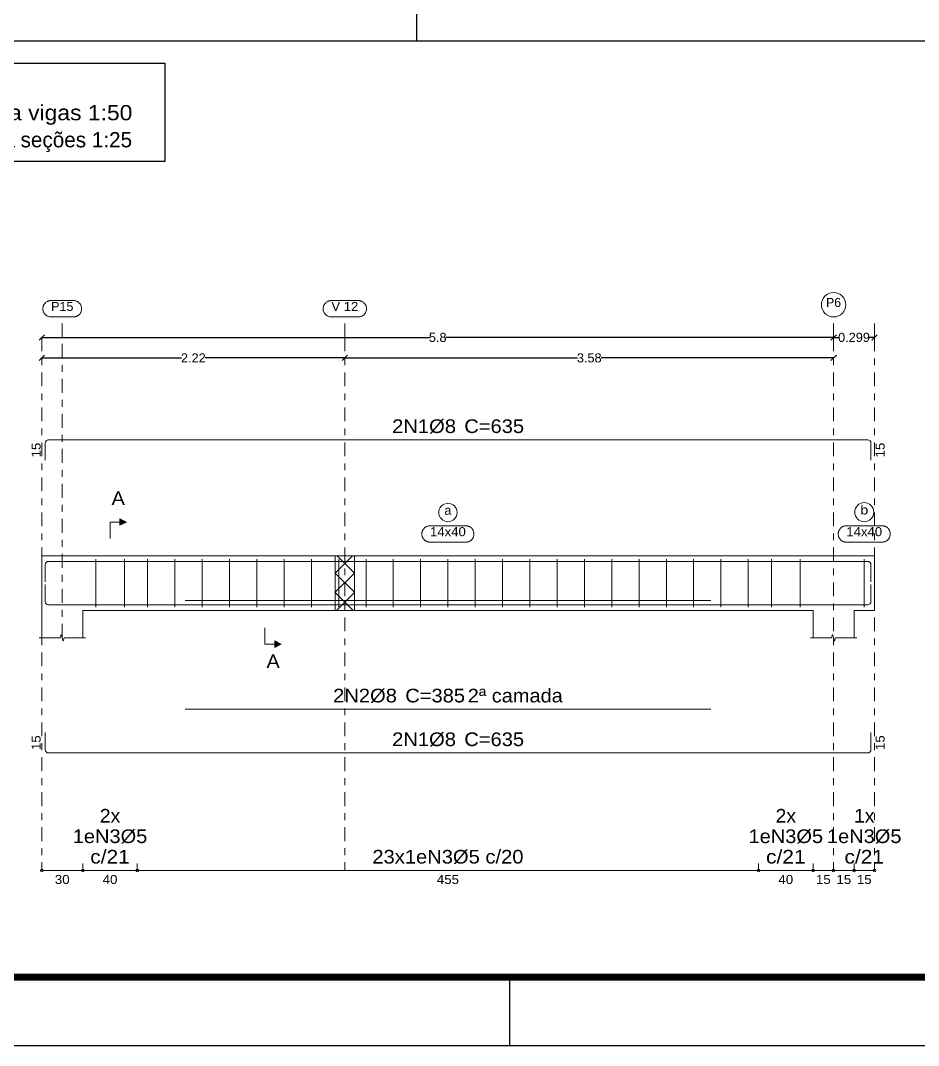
# Model space of a CAD drawing. Header units: centimetres. Extents: x 3194 to 3278, y -951 to -517.
# Drawn here: x 3215.75 to 3228.91, y -701.24 to -686.23 of the extents above; entities that cross this region are included whole.
import ezdxf
from ezdxf.enums import TextEntityAlignment as Align

# ---------------------------------------------------------------- set-up
doc = ezdxf.new("R2010")
doc.units = ezdxf.units.CM
doc.linetypes.add('CYPE_RAYAPUNTO', pattern=[0.4125, 0.2025, -0.105, 0, -0.105])
for name, color, linetype, lineweight in [('ARM_LONGITUDINAL_Ø8', 32, 'Continuous', 9), ('ARM_TRANSVERSAL_Ø5', 120, 'Continuous', 9), ('ELE_ARM_TRANS_TXT_EST', 7, 'Continuous', 9), ('ELE_CONT_NOS', 7, 'Continuous', 9), ('ELE_CONT_VIG_CONCRETO', 7, 'Continuous', 9), ('ELE_COT_COMPRIMENTO_PROJETADO', 8, 'Continuous', 0), ('ELE_COT_COT_ANCORAGENS', 8, 'Continuous', 0), ('ELE_COT_COT_EST', 8, 'Continuous', 0), ('ELE_COT_COT_LIN_APOIOS', 8, 'CYPE_RAYAPUNTO', 0), ('ELE_COT_TEXTOS_ESTRIBOS', 8, 'Continuous', 0), ('ELE_REF_COT_LIN_AUX_COTA', 8, 'CYPE_RAYAPUNTO', 9), ('ELE_REF_LINHAS_MARCAS_PLANTA', 8, 'Continuous', 9), ('ELE_REF_MARCAS_PLANTA', 8, 'Continuous', 9), ('ELE_REF_REF_ESCALA', 3, 'Continuous', 9), ('ELE_REF_REF_NOME', 8, 'Continuous', 9), ('ELE_REF_REF_REFERENCIA', 8, 'Continuous', 9), ('ELE_REF_TEXTO_REF_NOME', 8, 'Continuous', 9), ('ELE_REF_TEXTO_REF_REFERENCIA', 8, 'Continuous', 9), ('POR_ARM_LONG_ARM_TEXTOS', 7, 'Continuous', 9), ('POR_ARM_LONG_TXT_COMP', 7, 'Continuous', 9), ('POR_ARM_LONG_TXT_IND_LAYER_ARM_LONG', 7, 'Continuous', 9)]:
    doc.layers.add(name, color=color, linetype=linetype, lineweight=lineweight)
doc.layers.add('ARQ-FOLHA', color=7, linetype='Continuous')
doc.layers.add('COTA CYPE', color=31, linetype='Continuous')
doc.styles.add('CYPETXT', font='arial.ttf', dxfattribs={"height": 0.2})
doc.styles.add('CYPETXT_0.2', font='arial.ttf', dxfattribs={"height": 0.133333})
doc.dimstyles.new('cype_oblique', dxfattribs={"dimtxt": 0.18, "dimasz": 0.18, "dimexe": 0.05, "dimexo": 0.05, "dimgap": 0, "dimtad": 0, "dimdec": 4, "dimzin": 0, "dimdsep": 46, "dimtxsty": 'CYPETXT_0.2', "dimblk": 'OBLIQUE', "dimtsz": 0.04, "dimcen": 0.09, "dimadec": 0, "dimazin": 0, "dimtfac": 1, "dimtdec": 4, "dimtofl": 0, "dimtmove": 2, "dimatfit": 3, "dimfxl": 1, "dimtolj": 1, "dimtzin": 0, "dimarcsym": 0})

# ---------------------------------------------------------------- blocks, each defined once
blk = doc.blocks.new('*D1413')
at = {"layer": 'Defpoints', "color": 0, "transparency": 16777216}
for p in [(3216.065, -691.172), (3216.065, -691.172), (3220.505, -691.172)]:
    blk.add_point(p, dxfattribs=at)
at = {"layer": 'ELE_COT_COMPRIMENTO_PROJETADO', "color": 0, "lineweight": -2, "transparency": 16777216}
for p, q in [((3216.025, -691.212), (3216.105, -691.132)), ((3220.465, -691.212), (3220.545, -691.132)), ((3216.065, -691.172), (3218.111, -691.172)), ((3220.505, -691.172), (3218.458, -691.172))]:
    blk.add_line(p, q, dxfattribs=at)
at = {"layer": 'ELE_COT_COMPRIMENTO_PROJETADO', "color": 0, "transparency": 16777216, "insert": (3218.285, -691.172), "char_height": 0.1333, "attachment_point": 5, "style": 'CYPETXT_0.2'}
blk.add_mtext('\\A1;2.22', dxfattribs=at)
blk = doc.blocks.new('_OBLIQUE')
at = {"color": 0, "linetype": 'ByBlock'}
blk.add_line((-0.5, -0.5), (0.5, 0.5), dxfattribs=at)
blk = doc.blocks.new('*D1414')
at = {"layer": 'Defpoints', "color": 0, "transparency": 16777216}
for p in [(3220.505, -691.172), (3220.505, -691.172), (3227.665, -691.172)]:
    blk.add_point(p, dxfattribs=at)
at = {"layer": 'ELE_COT_COMPRIMENTO_PROJETADO', "color": 0, "lineweight": -2, "transparency": 16777216}
for p, q in [((3220.465, -691.212), (3220.545, -691.132)), ((3227.625, -691.212), (3227.705, -691.132)), ((3220.505, -691.172), (3223.911, -691.172)), ((3227.665, -691.172), (3224.258, -691.172))]:
    blk.add_line(p, q, dxfattribs=at)
at = {"layer": 'ELE_COT_COMPRIMENTO_PROJETADO', "color": 0, "transparency": 16777216, "insert": (3224.085, -691.172), "char_height": 0.1333, "attachment_point": 5, "style": 'CYPETXT_0.2'}
blk.add_mtext('\\A1;3.58', dxfattribs=at)
blk = doc.blocks.new('*D1415')
at = {"layer": 'Defpoints', "color": 0, "transparency": 16777216}
for p in [(3216.065, -690.872), (3216.065, -690.872), (3227.665, -690.872)]:
    blk.add_point(p, dxfattribs=at)
at = {"layer": 'ELE_COT_COMPRIMENTO_PROJETADO', "color": 0, "lineweight": -2, "transparency": 16777216}
for p, q in [((3216.025, -690.912), (3216.105, -690.832)), ((3227.625, -690.912), (3227.705, -690.832)), ((3216.065, -690.872), (3221.743, -690.872)), ((3227.665, -690.872), (3221.986, -690.872))]:
    blk.add_line(p, q, dxfattribs=at)
at = {"layer": 'ELE_COT_COMPRIMENTO_PROJETADO', "color": 0, "transparency": 16777216, "insert": (3221.865, -690.872), "char_height": 0.1333, "attachment_point": 5, "style": 'CYPETXT_0.2'}
blk.add_mtext('\\A1;5.8', dxfattribs=at)
blk = doc.blocks.new('*D1416')
at = {"layer": 'Defpoints', "color": 0, "transparency": 16777216}
for p in [(3227.665, -690.872), (3227.665, -690.872), (3228.263, -690.872)]:
    blk.add_point(p, dxfattribs=at)
at = {"layer": 'ELE_COT_COMPRIMENTO_PROJETADO', "color": 0, "lineweight": -2, "transparency": 16777216}
for p, q in [((3227.625, -690.912), (3227.705, -690.832)), ((3228.223, -690.912), (3228.303, -690.832)), ((3227.665, -690.872), (3227.739, -690.872)), ((3228.263, -690.872), (3228.189, -690.872))]:
    blk.add_line(p, q, dxfattribs=at)
at = {"layer": 'ELE_COT_COMPRIMENTO_PROJETADO', "color": 0, "transparency": 16777216, "insert": (3227.964, -690.872), "char_height": 0.1333, "attachment_point": 5, "style": 'CYPETXT_0.2'}
blk.add_mtext('\\A1;0.299', dxfattribs=at)
blk = doc.blocks.new('FOLHA A1')
at = {"layer": 'ARQ-FOLHA'}
for p, q in [((286, -594), (286, -584)), ((0, -594), (841, -594))]:
    blk.add_line(p, q, dxfattribs=at)
at = {"layer": 'ARQ-FOLHA', "const_width": 1}
blk.add_lwpolyline([(25, -10), (25, -584), (831, -584), (831, -10), (25, -10)], dxfattribs=at)

msp = doc.modelspace()

# ---------------------------------------------------------------- hatches: boundary and pattern name
at = {"layer": 'ELE_REF_LINHAS_MARCAS_PLANTA'}
for points in [[(3217.20862, -693.62352), (3217.20862, -693.52752), (3217.30462, -693.57552)], [(3219.47762, -695.31752), (3219.47762, -695.41352), (3219.57362, -695.36552)]]:
    msp.add_hatch(color=256, dxfattribs=at).paths.add_polyline_path(points)

# ---------------------------------------------------------------- linework, layer by layer
for p, q in [((3221.55398, -672.35504), (3221.55398, -686.52861)), ((3196.8194, -686.52861), (3259.9194, -686.52861))]:
    msp.add_line(p, q)
at = {"layer": 'ARM_LONGITUDINAL_Ø8'}
for points in [[(3228.21262, -692.67186), (3228.21262, -692.41986), (3228.20896, -692.40149), (3228.19856, -692.38592), (3228.18298, -692.37551), (3228.16462, -692.37186), (3216.16262, -692.37186), (3216.14425, -692.37551), (3216.12867, -692.38592), (3216.11827, -692.40149), (3216.11462, -692.41986), (3216.11462, -692.67186)], [(3228.21262, -694.45252), (3228.21262, -694.20052), (3228.20896, -694.18215), (3228.19856, -694.16658), (3228.18298, -694.15617), (3228.16462, -694.15252), (3216.16262, -694.15252), (3216.14425, -694.15617), (3216.12867, -694.16658), (3216.11827, -694.18215), (3216.11462, -694.20052), (3216.11462, -694.45252)], [(3228.21262, -694.48852), (3228.21262, -694.74052), (3228.20896, -694.75889), (3228.19856, -694.77446), (3228.18298, -694.78486), (3228.16462, -694.78852), (3216.16262, -694.78852), (3216.14425, -694.78486), (3216.12867, -694.77446), (3216.11827, -694.75889), (3216.11462, -694.74052), (3216.11462, -694.48852)], [(3218.16462, -694.72252), (3225.86462, -694.72252)], [(3218.16462, -696.31753), (3225.86462, -696.31753)], [(3228.21262, -696.65753), (3228.21262, -696.90953), (3228.20896, -696.9279), (3228.19856, -696.94348), (3228.18298, -696.95388), (3228.16462, -696.95753), (3216.16262, -696.95753), (3216.14425, -696.95388), (3216.12867, -696.94348), (3216.11827, -696.9279), (3216.11462, -696.90953), (3216.11462, -696.65753)]]:
    msp.add_lwpolyline(points, dxfattribs=at)
at = {"layer": 'ARM_TRANSVERSAL_Ø5'}
for p, q in [((3216.85462, -694.12052), (3216.85462, -694.82052)), ((3217.27462, -694.12052), (3217.27462, -694.82052)), ((3217.61462, -694.12052), (3217.61462, -694.82052)), ((3218.01462, -694.12052), (3218.01462, -694.82052)), ((3218.41462, -694.12052), (3218.41462, -694.82052)), ((3218.81462, -694.12052), (3218.81462, -694.82052)), ((3219.21462, -694.12052), (3219.21462, -694.82052)), ((3219.61462, -694.12052), (3219.61462, -694.82052)), ((3220.01462, -694.12052), (3220.01462, -694.82052)), ((3220.41462, -694.12052), (3220.41462, -694.82052)), ((3220.81462, -694.12052), (3220.81462, -694.82052)), ((3221.21462, -694.12052), (3221.21462, -694.82052)), ((3221.61462, -694.12052), (3221.61462, -694.82052)), ((3222.01462, -694.12052), (3222.01462, -694.82052)), ((3222.41462, -694.12052), (3222.41462, -694.82052)), ((3222.81462, -694.12052), (3222.81462, -694.82052)), ((3223.21462, -694.12052), (3223.21462, -694.82052)), ((3223.61462, -694.12052), (3223.61462, -694.82052)), ((3224.01462, -694.12052), (3224.01462, -694.82052)), ((3224.41462, -694.12052), (3224.41462, -694.82052)), ((3224.81462, -694.12052), (3224.81462, -694.82052)), ((3225.21462, -694.12052), (3225.21462, -694.82052)), ((3225.61462, -694.12052), (3225.61462, -694.82052)), ((3226.01462, -694.12052), (3226.01462, -694.82052)), ((3226.41462, -694.12052), (3226.41462, -694.82052)), ((3226.75462, -694.12052), (3226.75462, -694.82052)), ((3227.17462, -694.12052), (3227.17462, -694.82052)), ((3228.11362, -694.12052), (3228.11362, -694.82052))]:
    msp.add_line(p, q, dxfattribs=at)
at = {"layer": 'COTA CYPE'}
msp.add_lwpolyline([(3214.64055, -686.85307), (3217.86695, -686.85307), (3217.86695, -688.29654), (3214.64055, -688.29654)], close=True, dxfattribs=at)
at = {"layer": 'ELE_CONT_NOS', "lineweight": 0}
for p, q in [((3220.36462, -694.32229), (3220.61639, -694.07052)), ((3220.64462, -694.32229), (3220.39284, -694.07052)), ((3220.36462, -694.60514), (3220.64462, -694.32514)), ((3220.64462, -694.60514), (3220.36462, -694.32514)), ((3220.62716, -694.87052), (3220.36462, -694.60798)), ((3220.38208, -694.87052), (3220.64462, -694.60798))]:
    msp.add_line(p, q, dxfattribs=at)
at = {"layer": 'ELE_CONT_NOS'}
for p, q in [((3216.06462, -694.87052), (3216.06462, -695.27052)), ((3216.66462, -694.87052), (3216.66462, -695.27052)), ((3227.36462, -694.87052), (3227.36462, -695.27052)), ((3227.96462, -694.87052), (3227.96462, -695.27052))]:
    msp.add_line(p, q, dxfattribs=at)
for points in [[(3216.66462, -694.07052), (3216.06462, -694.07052), (3216.06462, -694.87052)], [(3227.36462, -694.07052), (3227.96462, -694.07052)], [(3216.02462, -695.27052), (3216.33462, -695.27052), (3216.34962, -695.22052), (3216.37962, -695.32052), (3216.39462, -695.27052), (3216.70462, -695.27052)], [(3227.32462, -695.27052), (3227.63462, -695.27052), (3227.64962, -695.22052), (3227.67962, -695.32052), (3227.69462, -695.27052), (3228.00462, -695.27052)]]:
    msp.add_lwpolyline(points, dxfattribs=at)
at = {"layer": 'ELE_CONT_NOS', "lineweight": 0}
msp.add_lwpolyline([(3220.36462, -694.07052), (3220.36462, -694.87052), (3220.64462, -694.87052), (3220.64462, -694.07052), (3220.36462, -694.07052)], close=True, dxfattribs=at)
at = {"layer": 'ELE_CONT_VIG_CONCRETO'}
for p, q in [((3216.66462, -694.07052), (3220.50462, -694.07052)), ((3220.50462, -694.07052), (3227.36462, -694.07052)), ((3227.96462, -694.07052), (3228.26262, -694.07052)), ((3216.66462, -694.87052), (3220.50462, -694.87052)), ((3220.50462, -694.87052), (3227.36462, -694.87052))]:
    msp.add_line(p, q, dxfattribs=at)
msp.add_lwpolyline([(3227.96462, -694.87052), (3228.26262, -694.87052), (3228.26262, -694.07052)], dxfattribs=at)
at = {"layer": 'ELE_COT_COT_EST'}
for p, q in [((3216.06462, -698.67753), (3216.06462, -698.57753)), ((3216.66462, -698.67753), (3216.66462, -698.57753)), ((3217.46462, -698.67753), (3217.46462, -698.57753)), ((3226.56462, -698.67753), (3226.56462, -698.57753)), ((3227.36462, -698.67753), (3227.36462, -698.57753)), ((3227.66462, -698.67753), (3227.66462, -698.57753)), ((3227.96462, -698.67753), (3227.96462, -698.57753))]:
    msp.add_line(p, q, dxfattribs=at)
for points in [[(3216.06462, -698.67753), (3216.66462, -698.67753), (3216.66462, -698.57753)], [(3216.66462, -698.67753), (3217.46462, -698.67753), (3217.46462, -698.57753)], [(3217.46462, -698.67753), (3226.56462, -698.67753), (3226.56462, -698.57753)], [(3226.56462, -698.67753), (3227.36462, -698.67753), (3227.36462, -698.57753)], [(3227.36462, -698.67753), (3227.66462, -698.67753), (3227.66462, -698.57753)], [(3227.66462, -698.67753), (3227.96462, -698.67753), (3227.96462, -698.57753)], [(3227.96462, -698.67753), (3228.26262, -698.67753), (3228.26262, -698.57753)]]:
    msp.add_lwpolyline(points, dxfattribs=at)
for centre in [(3216.06462, -698.67753), (3216.66462, -698.67753), (3216.66462, -698.67753), (3217.46462, -698.67753), (3217.46462, -698.67753), (3226.56462, -698.67753), (3226.56462, -698.67753), (3227.36462, -698.67753), (3227.36462, -698.67753), (3227.66462, -698.67753), (3227.66462, -698.67753), (3227.96462, -698.67753), (3227.96462, -698.67753), (3228.26262, -698.67753)]:
    msp.add_circle(centre, 0.02, dxfattribs=at)
at = {"layer": 'ELE_COT_COT_LIN_APOIOS'}
for p, q in [((3216.06462, -690.87186), (3216.06462, -698.67753)), ((3216.06462, -690.87186), (3216.06462, -698.67753)), ((3220.50462, -690.87186), (3220.50462, -698.67753)), ((3227.66462, -690.87186), (3227.66462, -698.67753)), ((3227.66462, -690.87186), (3227.66462, -698.67753)), ((3228.26262, -690.87186), (3228.26262, -698.67753))]:
    msp.add_line(p, q, dxfattribs=at)
at = {"layer": 'ELE_REF_COT_LIN_AUX_COTA'}
for p, q in [((3216.36462, -690.87186), (3216.36462, -690.57186)), ((3220.50462, -690.87186), (3220.50462, -690.57186)), ((3227.66462, -690.87186), (3227.66462, -690.57186)), ((3228.26262, -690.87186), (3228.26262, -690.57186)), ((3216.36462, -695.27052), (3216.36462, -690.87186))]:
    msp.add_line(p, q, dxfattribs=at)
at = {"layer": 'ELE_REF_LINHAS_MARCAS_PLANTA'}
for p, q in [((3217.06462, -693.57552), (3217.06462, -693.81552)), ((3217.06462, -693.57552), (3217.20862, -693.57552)), ((3219.33362, -695.36552), (3219.33362, -695.12552)), ((3219.33362, -695.36552), (3219.47762, -695.36552))]:
    msp.add_line(p, q, dxfattribs=at)
for points in [[(3217.20862, -693.62352), (3217.20862, -693.52752), (3217.30462, -693.57552)], [(3219.47762, -695.31752), (3219.47762, -695.41352), (3219.57362, -695.36552)]]:
    msp.add_lwpolyline(points, close=True, dxfattribs=at)
at = {"layer": 'ELE_REF_REF_NOME'}
for points in [[(3222.27662, -693.63052), (3222.28463, -693.63079), (3222.29261, -693.63159), (3222.30052, -693.63292), (3222.30832, -693.63478), (3222.31598, -693.63716), (3222.32346, -693.64004), (3222.33074, -693.64342), (3222.33777, -693.64727), (3222.34453, -693.65158), (3222.35099, -693.65634), (3222.35711, -693.66152), (3222.36287, -693.66709), (3222.36825, -693.67304), (3222.37322, -693.67934), (3222.37776, -693.68595), (3222.38185, -693.69285), (3222.38547, -693.70001), (3222.3886, -693.70739), (3222.39123, -693.71496), (3222.39335, -693.7227), (3222.39494, -693.73056), (3222.39601, -693.73851), (3222.39655, -693.74651), (3222.39655, -693.75453), (3222.39601, -693.76253), (3222.39494, -693.77048), (3222.39335, -693.77834), (3222.39123, -693.78607), (3222.3886, -693.79365), (3222.38547, -693.80103), (3222.38185, -693.80819), (3222.37776, -693.81509), (3222.37322, -693.8217), (3222.36825, -693.82799), (3222.36287, -693.83394), (3222.35711, -693.83952), (3222.35099, -693.84469), (3222.34453, -693.84945), (3222.33777, -693.85377), (3222.33074, -693.85762), (3222.32346, -693.861), (3222.31598, -693.86388), (3222.30832, -693.86625), (3222.30052, -693.86811), (3222.29261, -693.86945), (3222.28463, -693.87025), (3222.27662, -693.87052), (3221.75262, -693.87052), (3221.7446, -693.87025), (3221.73662, -693.86945), (3221.72871, -693.86811), (3221.72091, -693.86625), (3221.71325, -693.86388), (3221.70577, -693.861), (3221.69849, -693.85762), (3221.69146, -693.85377), (3221.6847, -693.84945), (3221.67825, -693.84469), (3221.67212, -693.83952), (3221.66636, -693.83394), (3221.66098, -693.82799), (3221.65601, -693.8217), (3221.65147, -693.81509), (3221.64738, -693.80819), (3221.64376, -693.80103), (3221.64063, -693.79365), (3221.638, -693.78607), (3221.63588, -693.77834), (3221.63429, -693.77048), (3221.63322, -693.76253), (3221.63268, -693.75453), (3221.63268, -693.74651), (3221.63322, -693.73851), (3221.63429, -693.73056), (3221.63588, -693.7227), (3221.638, -693.71496), (3221.64063, -693.70739), (3221.64376, -693.70001), (3221.64738, -693.69285), (3221.65147, -693.68595), (3221.65601, -693.67934), (3221.66098, -693.67304), (3221.66636, -693.66709), (3221.67212, -693.66152), (3221.67825, -693.65634), (3221.6847, -693.65158), (3221.69146, -693.64727), (3221.69849, -693.64342), (3221.70577, -693.64004), (3221.71325, -693.63716), (3221.72091, -693.63478), (3221.72871, -693.63292), (3221.73662, -693.63159), (3221.7446, -693.63079), (3221.75262, -693.63052), (3222.27662, -693.63052)], [(3228.37562, -693.63052), (3228.38363, -693.63079), (3228.39161, -693.63159), (3228.39952, -693.63292), (3228.40732, -693.63478), (3228.41498, -693.63716), (3228.42246, -693.64004), (3228.42974, -693.64342), (3228.43677, -693.64727), (3228.44353, -693.65158), (3228.44999, -693.65634), (3228.45611, -693.66152), (3228.46187, -693.66709), (3228.46725, -693.67304), (3228.47222, -693.67934), (3228.47676, -693.68595), (3228.48085, -693.69285), (3228.48447, -693.70001), (3228.4876, -693.70739), (3228.49023, -693.71496), (3228.49235, -693.7227), (3228.49394, -693.73056), (3228.49501, -693.73851), (3228.49555, -693.74651), (3228.49555, -693.75453), (3228.49501, -693.76253), (3228.49394, -693.77048), (3228.49235, -693.77834), (3228.49023, -693.78607), (3228.4876, -693.79365), (3228.48447, -693.80103), (3228.48085, -693.80819), (3228.47676, -693.81509), (3228.47222, -693.8217), (3228.46725, -693.82799), (3228.46187, -693.83394), (3228.45611, -693.83952), (3228.44999, -693.84469), (3228.44353, -693.84945), (3228.43677, -693.85377), (3228.42974, -693.85762), (3228.42246, -693.861), (3228.41498, -693.86388), (3228.40732, -693.86625), (3228.39952, -693.86811), (3228.39161, -693.86945), (3228.38363, -693.87025), (3228.37562, -693.87052), (3227.85162, -693.87052), (3227.8436, -693.87025), (3227.83562, -693.86945), (3227.82771, -693.86811), (3227.81991, -693.86625), (3227.81225, -693.86388), (3227.80477, -693.861), (3227.79749, -693.85762), (3227.79046, -693.85377), (3227.7837, -693.84945), (3227.77725, -693.84469), (3227.77112, -693.83952), (3227.76536, -693.83394), (3227.75998, -693.82799), (3227.75501, -693.8217), (3227.75047, -693.81509), (3227.74638, -693.80819), (3227.74276, -693.80103), (3227.73963, -693.79365), (3227.737, -693.78607), (3227.73488, -693.77834), (3227.73329, -693.77048), (3227.73222, -693.76253), (3227.73168, -693.75453), (3227.73168, -693.74651), (3227.73222, -693.73851), (3227.73329, -693.73056), (3227.73488, -693.7227), (3227.737, -693.71496), (3227.73963, -693.70739), (3227.74276, -693.70001), (3227.74638, -693.69285), (3227.75047, -693.68595), (3227.75501, -693.67934), (3227.75998, -693.67304), (3227.76536, -693.66709), (3227.77112, -693.66152), (3227.77725, -693.65634), (3227.7837, -693.65158), (3227.79046, -693.64727), (3227.79749, -693.64342), (3227.80477, -693.64004), (3227.81225, -693.63716), (3227.81991, -693.63478), (3227.82771, -693.63292), (3227.83562, -693.63159), (3227.8436, -693.63079), (3227.85162, -693.63052), (3228.37562, -693.63052)]]:
    msp.add_lwpolyline(points, close=True, dxfattribs=at)
for centre, radius in [((3222.01462, -693.43581), 0.13471), ((3228.11362, -693.43119), 0.13933)]:
    msp.add_circle(centre, radius, dxfattribs=at)
at = {"layer": 'ELE_REF_REF_REFERENCIA'}
for points in [[(3216.52862, -690.33186), (3216.53663, -690.33213), (3216.54461, -690.33293), (3216.55252, -690.33426), (3216.56032, -690.33612), (3216.56798, -690.3385), (3216.57546, -690.34138), (3216.58274, -690.34476), (3216.58977, -690.34861), (3216.59653, -690.35293), (3216.60299, -690.35768), (3216.60911, -690.36286), (3216.61487, -690.36844), (3216.62025, -690.37438), (3216.62522, -690.38068), (3216.62976, -690.38729), (3216.63385, -690.39419), (3216.63747, -690.40135), (3216.6406, -690.40873), (3216.64323, -690.41631), (3216.64535, -690.42404), (3216.64694, -690.4319), (3216.64801, -690.43985), (3216.64855, -690.44785), (3216.64855, -690.45587), (3216.64801, -690.46387), (3216.64694, -690.47182), (3216.64535, -690.47968), (3216.64323, -690.48741), (3216.6406, -690.49499), (3216.63747, -690.50237), (3216.63385, -690.50953), (3216.62976, -690.51643), (3216.62522, -690.52304), (3216.62025, -690.52933), (3216.61487, -690.53528), (3216.60911, -690.54086), (3216.60299, -690.54604), (3216.59653, -690.55079), (3216.58977, -690.55511), (3216.58274, -690.55896), (3216.57546, -690.56234), (3216.56798, -690.56522), (3216.56032, -690.5676), (3216.55252, -690.56945), (3216.54461, -690.57079), (3216.53663, -690.57159), (3216.52862, -690.57186), (3216.20062, -690.57186), (3216.1926, -690.57159), (3216.18462, -690.57079), (3216.17671, -690.56945), (3216.16891, -690.5676), (3216.16125, -690.56522), (3216.15377, -690.56234), (3216.14649, -690.55896), (3216.13946, -690.55511), (3216.1327, -690.55079), (3216.12625, -690.54604), (3216.12012, -690.54086), (3216.11436, -690.53528), (3216.10898, -690.52933), (3216.10401, -690.52304), (3216.09947, -690.51643), (3216.09538, -690.50953), (3216.09176, -690.50237), (3216.08863, -690.49499), (3216.086, -690.48741), (3216.08388, -690.47968), (3216.08229, -690.47182), (3216.08122, -690.46387), (3216.08068, -690.45587), (3216.08068, -690.44785), (3216.08122, -690.43985), (3216.08229, -690.4319), (3216.08388, -690.42404), (3216.086, -690.41631), (3216.08863, -690.40873), (3216.09176, -690.40135), (3216.09538, -690.39419), (3216.09947, -690.38729), (3216.10401, -690.38068), (3216.10898, -690.37438), (3216.11436, -690.36844), (3216.12012, -690.36286), (3216.12625, -690.35768), (3216.1327, -690.35293), (3216.13946, -690.34861), (3216.14649, -690.34476), (3216.15377, -690.34138), (3216.16125, -690.3385), (3216.16891, -690.33612), (3216.17671, -690.33426), (3216.18462, -690.33293), (3216.1926, -690.33213), (3216.20062, -690.33186), (3216.52862, -690.33186)], [(3220.70162, -690.33186), (3220.70963, -690.33213), (3220.71761, -690.33293), (3220.72552, -690.33426), (3220.73332, -690.33612), (3220.74098, -690.3385), (3220.74846, -690.34138), (3220.75574, -690.34476), (3220.76277, -690.34861), (3220.76953, -690.35293), (3220.77599, -690.35768), (3220.78211, -690.36286), (3220.78787, -690.36844), (3220.79325, -690.37438), (3220.79822, -690.38068), (3220.80276, -690.38729), (3220.80685, -690.39419), (3220.81047, -690.40135), (3220.8136, -690.40873), (3220.81623, -690.41631), (3220.81835, -690.42404), (3220.81994, -690.4319), (3220.82101, -690.43985), (3220.82155, -690.44785), (3220.82155, -690.45587), (3220.82101, -690.46387), (3220.81994, -690.47182), (3220.81835, -690.47968), (3220.81623, -690.48741), (3220.8136, -690.49499), (3220.81047, -690.50237), (3220.80685, -690.50953), (3220.80276, -690.51643), (3220.79822, -690.52304), (3220.79325, -690.52933), (3220.78787, -690.53528), (3220.78211, -690.54086), (3220.77599, -690.54604), (3220.76953, -690.55079), (3220.76277, -690.55511), (3220.75574, -690.55896), (3220.74846, -690.56234), (3220.74098, -690.56522), (3220.73332, -690.5676), (3220.72552, -690.56945), (3220.71761, -690.57079), (3220.70963, -690.57159), (3220.70162, -690.57186), (3220.30762, -690.57186), (3220.2996, -690.57159), (3220.29162, -690.57079), (3220.28371, -690.56945), (3220.27591, -690.5676), (3220.26825, -690.56522), (3220.26077, -690.56234), (3220.25349, -690.55896), (3220.24646, -690.55511), (3220.2397, -690.55079), (3220.23325, -690.54604), (3220.22712, -690.54086), (3220.22136, -690.53528), (3220.21598, -690.52933), (3220.21101, -690.52304), (3220.20647, -690.51643), (3220.20238, -690.50953), (3220.19876, -690.50237), (3220.19563, -690.49499), (3220.193, -690.48741), (3220.19088, -690.47968), (3220.18929, -690.47182), (3220.18822, -690.46387), (3220.18768, -690.45587), (3220.18768, -690.44785), (3220.18822, -690.43985), (3220.18929, -690.4319), (3220.19088, -690.42404), (3220.193, -690.41631), (3220.19563, -690.40873), (3220.19876, -690.40135), (3220.20238, -690.39419), (3220.20647, -690.38729), (3220.21101, -690.38068), (3220.21598, -690.37438), (3220.22136, -690.36844), (3220.22712, -690.36286), (3220.23325, -690.35768), (3220.2397, -690.35293), (3220.24646, -690.34861), (3220.25349, -690.34476), (3220.26077, -690.34138), (3220.26825, -690.3385), (3220.27591, -690.33612), (3220.28371, -690.33426), (3220.29162, -690.33293), (3220.2996, -690.33213), (3220.30762, -690.33186), (3220.70162, -690.33186)]]:
    msp.add_lwpolyline(points, close=True, dxfattribs=at)
msp.add_circle((3227.66462, -690.39347), 0.17839, dxfattribs=at)

# ---------------------------------------------------------------- block references
at = {"layer": 'ARQ-FOLHA', "xscale": 0.1, "yscale": 0.1, "zscale": 0.1}
msp.add_blockref('FOLHA A1', (3194.3194, -641.84247), dxfattribs=at)

# ---------------------------------------------------------------- texts
at = {"layer": 'ELE_ARM_TRANS_TXT_EST', "style": 'CYPETXT'}
for s, width, p, p2 in [('2x', 1.016644, (3216.91462, -697.97753), (3217.21462, -697.97753)), ('2x', 1.016644, (3226.81462, -697.97753), (3227.11462, -697.97753)), ('1x', 1.016644, (3227.96362, -697.97753), (3228.26362, -697.97753)), ('1eN3%%c5', 1.049339, (3216.51862, -698.27753), (3217.61062, -698.27753)), ('1eN3%%c5', 1.049339, (3226.41862, -698.27753), (3227.51062, -698.27753)), ('1eN3%%c5', 1.049339, (3227.56762, -698.27753), (3228.65962, -698.27753)), ('c/21', 1.096376, (3216.77512, -698.57753), (3217.35412, -698.57753)), ('23x1eN3%%c5 c/20', 1.055863, (3220.90762, -698.57753), (3223.12162, -698.57753)), ('c/21', 1.096376, (3226.67512, -698.57753), (3227.25412, -698.57753)), ('c/21', 1.096376, (3227.82412, -698.57753), (3228.40312, -698.57753))]:
    msp.add_text(s, height=0.2, dxfattribs=dict(at, width=width)).set_placement(p, p2, align=Align.FIT)
at = {"layer": 'ELE_COT_COT_ANCORAGENS', "style": 'CYPETXT', "width": 1.042546}
for p, p2 in [((3216.04795, -692.62986), (3216.04795, -692.41386)), ((3228.41262, -692.62986), (3228.41262, -692.41386)), ((3216.04795, -696.91553), (3216.04795, -696.69953)), ((3228.41262, -696.91553), (3228.41262, -696.69953))]:
    msp.add_text('15', height=0.133333, rotation=90, dxfattribs=at).set_placement(p, p2, align=Align.FIT)
at = {"layer": 'ELE_COT_TEXTOS_ESTRIBOS', "style": 'CYPETXT', "width": 1.042546}
for s, p, p2 in [('30', (3216.25662, -698.87753), (3216.47262, -698.87753)), ('40', (3216.95662, -698.87753), (3217.17262, -698.87753)), ('455', (3221.85262, -698.87753), (3222.17662, -698.87753)), ('40', (3226.85662, -698.87753), (3227.07262, -698.87753)), ('15', (3227.40662, -698.87753), (3227.62262, -698.87753)), ('15', (3227.70662, -698.87753), (3227.92262, -698.87753)), ('15', (3228.00562, -698.87753), (3228.22162, -698.87753))]:
    msp.add_text(s, height=0.133333, dxfattribs=at).set_placement(p, p2, align=Align.FIT)
at = {"layer": 'ELE_REF_MARCAS_PLANTA', "style": 'CYPETXT', "width": 1.044083}
for p, p2 in [((3217.08712, -693.32552), (3217.28212, -693.32552)), ((3219.35612, -695.71552), (3219.55112, -695.71552))]:
    msp.add_text('A', height=0.2, dxfattribs=at).set_placement(p, p2, align=Align.FIT)
at = {"layer": 'ELE_REF_REF_ESCALA', "style": 'CYPETXT'}
for s, width, p, p2 in [('Escala vigas 1:50', 1.075389, (3214.76596, -687.69159), (3217.39236, -687.69159)), ('Escala seções 1:25', 0.971968, (3214.76108, -688.0877), (3217.38749, -688.0877))]:
    msp.add_text(s, height=0.2230494, dxfattribs=dict(at, width=width)).set_placement(p, p2, align=Align.FIT)
at = {"layer": 'ELE_REF_TEXTO_REF_NOME', "style": 'CYPETXT'}
for s, height, width, p, p2 in [('a', 0.13333, 0.984627, (3221.96362, -693.46915), (3222.06562, -693.46915)), ('b', 0.13333, 1.139078, (3228.05462, -693.46452), (3228.17262, -693.46452)), ('14x40', 0.133333, 1.032505, (3221.75262, -693.78385), (3222.27662, -693.78385)), ('14x40', 0.133333, 1.032505, (3227.85162, -693.78385), (3228.37562, -693.78385))]:
    msp.add_text(s, height=height, dxfattribs=dict(at, width=width)).set_placement(p, p2, align=Align.FIT)
at = {"layer": 'ELE_REF_TEXTO_REF_REFERENCIA', "style": 'CYPETXT'}
for s, width, p, p2 in [('P15', 0.989671, (3216.20062, -690.48519), (3216.52862, -690.48519)), ('V 12', 1.028253, (3220.30762, -690.48519), (3220.70162, -690.48519)), ('P6', 0.965629, (3227.55462, -690.4268), (3227.77462, -690.4268))]:
    msp.add_text(s, height=0.133333, dxfattribs=dict(at, width=width)).set_placement(p, p2, align=Align.FIT)
at = {"layer": 'POR_ARM_LONG_ARM_TEXTOS', "style": 'CYPETXT', "width": 1.057309}
for s, p, p2 in [('2N1%%c8', (3221.19712, -692.27186), (3222.13312, -692.27186)), ('2N2%%c8', (3220.33212, -696.21753), (3221.26812, -696.21753)), ('2N1%%c8', (3221.19712, -696.85753), (3222.13312, -696.85753))]:
    msp.add_text(s, height=0.2, dxfattribs=at).set_placement(p, p2, align=Align.FIT)
at = {"layer": 'POR_ARM_LONG_TXT_COMP', "style": 'CYPETXT', "width": 1.053117}
for s, p, p2 in [(' C=635', (3222.17312, -692.27186), (3223.13012, -692.27186)), (' C=385', (3221.30812, -696.21753), (3222.26512, -696.21753)), (' C=635', (3222.17312, -696.85753), (3223.13012, -696.85753))]:
    msp.add_text(s, height=0.2, dxfattribs=at).set_placement(p, p2, align=Align.FIT)
at = {"layer": 'POR_ARM_LONG_TXT_IND_LAYER_ARM_LONG', "style": 'CYPETXT', "width": 1.046284}
msp.add_text('2ª camada', height=0.2, dxfattribs=at).set_placement((3222.30512, -696.21753), (3223.69712, -696.21753), align=Align.FIT)

# ---------------------------------------------------------------- dimensions: what is measured, and where the dimension line sits
at = {"layer": 'ELE_COT_COMPRIMENTO_PROJETADO'}
for p1, p2, text, picture, middle in [((3227.66462, -690.87186), (3216.06462, -690.87186), '5.8', '*D1415', (3221.86462, -690.87186)), ((3228.26262, -690.87186), (3227.66462, -690.87186), '0.299', '*D1416', (3227.96362, -690.87186)), ((3220.50462, -691.17186), (3216.06462, -691.17186), '2.22', '*D1413', (3218.28462, -691.17186)), ((3227.66462, -691.17186), (3220.50462, -691.17186), '3.58', '*D1414', (3224.08462, -691.17186))]:
    dim = msp.add_aligned_dim(p1=p1, p2=p2, distance=0, text=text, dimstyle='cype_oblique', override={"dimexe": 0, "dimexo": 0}, dxfattribs=at)
    dim.commit()
    dim.dimension.update_dxf_attribs({"geometry": picture, "text_midpoint": middle})

doc.saveas('drawing.dxf')
